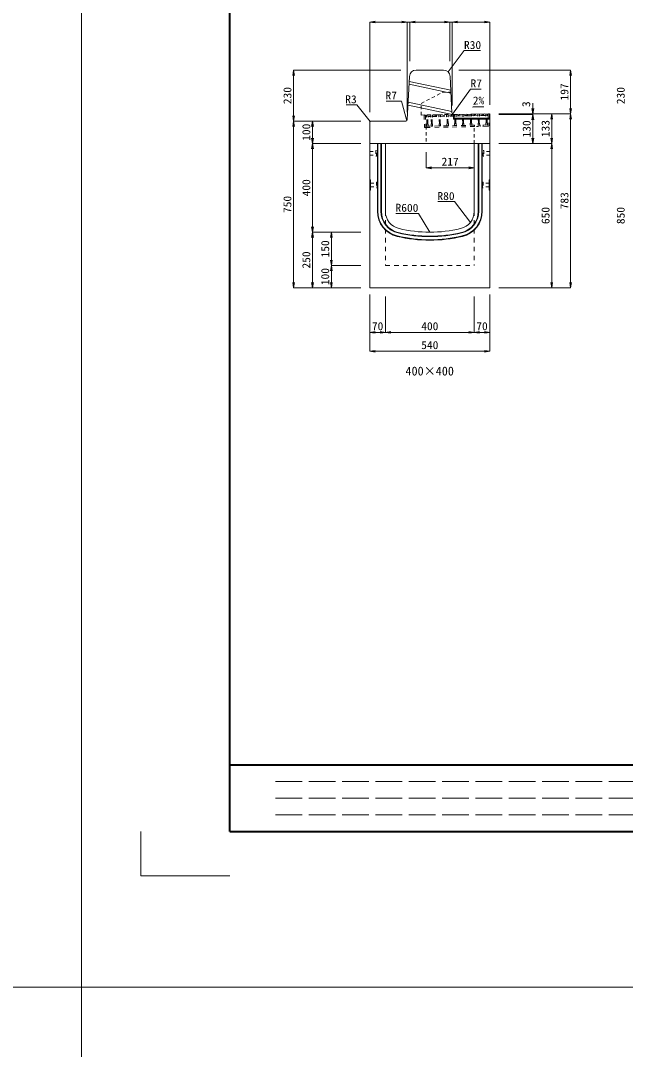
# Model space of a CAD drawing. Units: millimetres at full size. Extents: x -22536 to 51867, y -19720 to 38340.
# Drawn here: x -12676 to -9954, y 30419 to 35051 of the extents above; entities that cross this region are included whole.
import ezdxf
from ezdxf.enums import TextEntityAlignment as Align

# ---------------------------------------------------------------- set-up
doc = ezdxf.new("R2010")
doc.units = ezdxf.units.MM
doc.header["$LTSCALE"] = 20
for name, pattern in [('DASHED', [7.5, 6, -1.5]), ('USER1', [2, 1, -1]), ('USER2', [1.35, 0.75, -0.6]), ('USER3', [1.35, 0.75, -0.6]), ('USER4', [2, 1, -1])]:
    doc.linetypes.add(name, pattern=pattern)
for name, color, linetype, lineweight in [('0_2', 5, 'Continuous', 13), ('Defpoints_3', 1, 'Continuous', 13), ('インサート', 3, 'USER2', 9), ('図枠', 7, 'Continuous', 5), ('寸法引出', 7, 'Continuous', 9), ('寸法線', 7, 'Continuous', 13), ('引出線', 4, 'Continuous', 13), ('本体', 2, 'Continuous', 13), ('目地', 132, 'Continuous', 5), ('ｸﾞﾚｰﾁﾝｸﾞ', 7, 'USER4', 9)]:
    doc.layers.add(name, color=color, linetype=linetype, lineweight=lineweight)
doc.layers.add('文字', color=7, linetype='Continuous')
doc.styles.add('ＭＳ 明朝', font='')
doc.styles.get('ＭＳ 明朝').set_extended_font_data('MS Mincho')

# ---------------------------------------------------------------- blocks, each defined once
blk = doc.blocks.new('open_arrow')
at = {"color": 0, "linetype": 'Continuous', "lineweight": -2}
blk.add_lwpolyline([(7.5, 1.25), (0, 0), (7.5, -1.25)], dxfattribs=at)

msp = doc.modelspace()

# ---------------------------------------------------------------- linework, layer by layer
at = {"layer": '0_2'}
for p, q in [((-12401.66, 38340.08), (-12401.66, 16419.83)), ((-22536.1, 30700), (-3267.22, 30700))]:
    msp.add_line(p, q, dxfattribs=at)
at = {"layer": 'Defpoints_3'}
for p, q in [((-12134.44, 31400), (-12134.44, 31200)), ((-12134.44, 31200), (-11734.44, 31200))]:
    msp.add_line(p, q, dxfattribs=at)
at = {"layer": 'インサート'}
for p, q in [((-11104.44, 34461.66), (-11077.44, 34461.66)), ((-11104.44, 34461.66), (-11104.44, 34444.66)), ((-11074.44, 34465.66), (-11077.44, 34465.66)), ((-11077.44, 34465.66), (-11077.44, 34440.66)), ((-11074.44, 34440.66), (-11074.44, 34465.66)), ((-10594.44, 34465.66), (-10591.44, 34465.66)), ((-10594.44, 34440.66), (-10594.44, 34465.66)), ((-10591.44, 34465.66), (-10591.44, 34440.66)), ((-10564.44, 34461.66), (-10591.44, 34461.66)), ((-10564.44, 34461.66), (-10564.44, 34444.66)), ((-11104.44, 34444.66), (-11077.44, 34444.66)), ((-11077.44, 34440.66), (-11074.44, 34440.66)), ((-10591.44, 34440.66), (-10594.44, 34440.66)), ((-10564.44, 34444.66), (-10591.44, 34444.66)), ((-11071.24, 34323.66), (-11074.24, 34323.66)), ((-11074.24, 34323.66), (-11074.24, 34298.66)), ((-11071.24, 34298.66), (-11071.24, 34323.66)), ((-10597.64, 34323.66), (-10594.64, 34323.66)), ((-10597.64, 34298.66), (-10597.64, 34323.66)), ((-10594.64, 34323.66), (-10594.64, 34298.66)), ((-11101.24, 34319.66), (-11074.24, 34319.66)), ((-11101.24, 34319.66), (-11101.24, 34302.66)), ((-11101.24, 34302.66), (-11074.24, 34302.66)), ((-11074.24, 34298.66), (-11071.24, 34298.66)), ((-10594.64, 34298.66), (-10597.64, 34298.66)), ((-10567.64, 34319.66), (-10594.64, 34319.66)), ((-10567.64, 34302.66), (-10594.64, 34302.66)), ((-10567.64, 34319.66), (-10567.64, 34302.66))]:
    msp.add_line(p, q, dxfattribs=at)
at = {"layer": '図枠', "lineweight": 40}
for p, q in [((-11734.44, 31400), (-11734.44, 36940)), ((-11734.44, 31700), (-3934.44, 31700)), ((-11734.44, 31400), (-3934.44, 31400))]:
    msp.add_line(p, q, dxfattribs=at)
at = {"layer": '図枠', "linetype": 'DASHED', "lineweight": 9}
for p, q in [((-8409.44, 31625), (-11534.44, 31625)), ((-8409.44, 31550), (-11534.44, 31550)), ((-8409.44, 31475), (-11534.44, 31475))]:
    msp.add_line(p, q, dxfattribs=at)
at = {"layer": '寸法引出'}
for p, q in [((-10728.44, 34607.15), (-10724.44, 34611.15)), ((-10728.44, 34607.15), (-10565.15, 34607.15)), ((-10724.44, 34611.15), (-10565.22, 34611.15))]:
    msp.add_line(p, q, dxfattribs=at)
at = {"layer": '寸法線'}
for p, q in [((-11104.44, 35044.19), (-10935.94, 35044.19)), ((-11104.44, 34638.16), (-11104.44, 35044.19)), ((-10983.94, 35044.19), (-10876.44, 35044.19)), ((-10935.94, 34638.16), (-10935.94, 35044.19)), ((-10935.94, 34638.16), (-10935.94, 35044.19)), ((-10924.44, 34868.16), (-10924.44, 35044.19)), ((-10924.44, 35044.19), (-10744.44, 35044.19)), ((-10924.44, 34868.16), (-10924.44, 35044.19)), ((-10792.44, 35044.19), (-10686.44, 35044.19)), ((-10744.44, 34868.16), (-10744.44, 35044.19)), ((-10744.44, 34868.16), (-10744.44, 35044.19)), ((-10734.44, 34668.16), (-10734.44, 35044.19)), ((-10734.44, 35044.19), (-10564.44, 35044.19)), ((-10734.44, 34668.16), (-10734.44, 35044.19)), ((-10564.44, 34671.16), (-10564.44, 35044.19)), ((-11447.38, 34828.16), (-11447.38, 34598.16)), ((-10964.44, 34828.16), (-11447.38, 34828.16)), ((-10704.44, 34828.16), (-10200.66, 34828.16)), ((-10200.66, 34828.16), (-10200.66, 34631.16)), ((-10370.66, 34679.16), (-10370.66, 34580.16)), ((-10524.44, 34631.16), (-10370.66, 34631.16)), ((-10524.44, 34631.16), (-10285.66, 34631.16)), ((-10524.44, 34631.16), (-10200.66, 34631.16)), ((-10524.44, 34631.16), (-10200.66, 34631.16)), ((-10524.44, 34628.16), (-10370.66, 34628.16)), ((-10524.44, 34628.16), (-10370.66, 34628.16)), ((-10370.66, 34628.16), (-10370.66, 34498.16)), ((-10285.66, 34631.16), (-10285.66, 34498.16)), ((-10200.66, 34631.16), (-10200.66, 33848.16)), ((-11144.44, 34598.16), (-11447.38, 34598.16)), ((-11447.38, 33848.16), (-11447.38, 34598.16)), ((-11144.44, 34598.16), (-11447.38, 34598.16)), ((-11362.38, 34598.16), (-11362.38, 34498.16)), ((-11144.44, 34598.16), (-11362.38, 34598.16)), ((-11144.44, 34498.16), (-11362.38, 34498.16)), ((-11362.38, 34498.16), (-11362.38, 34098.16)), ((-11144.44, 34498.16), (-11362.38, 34498.16)), ((-10524.44, 34498.16), (-10370.66, 34498.16)), ((-10524.44, 34498.16), (-10285.66, 34498.16)), ((-10524.44, 34498.16), (-10285.66, 34498.16)), ((-10285.66, 34498.16), (-10285.66, 33848.16)), ((-10851.44, 34458.16), (-10851.44, 34387.94)), ((-10851.44, 34387.94), (-10634.44, 34387.94)), ((-11144.44, 34098.16), (-11362.38, 34098.16)), ((-11362.38, 33848.16), (-11362.38, 34098.16)), ((-11144.44, 34098.16), (-11362.38, 34098.16)), ((-11277.38, 34098.16), (-11277.38, 33948.16)), ((-11144.44, 34098.16), (-11277.38, 34098.16)), ((-11144.44, 33948.16), (-11277.38, 33948.16)), ((-11277.38, 33948.16), (-11277.38, 33848.16)), ((-11144.44, 33948.16), (-11277.38, 33948.16)), ((-11144.44, 33848.16), (-11447.38, 33848.16)), ((-11144.44, 33848.16), (-11362.38, 33848.16)), ((-11144.44, 33848.16), (-11277.38, 33848.16)), ((-11104.44, 33818.16), (-11104.44, 33647.01)), ((-11104.44, 33818.16), (-11104.44, 33562.01)), ((-10564.44, 33818.16), (-10564.44, 33647.01)), ((-10564.44, 33818.16), (-10564.44, 33562.01)), ((-10524.44, 33848.16), (-10285.66, 33848.16)), ((-10524.44, 33848.16), (-10200.66, 33848.16)), ((-11034.44, 33808.16), (-11034.44, 33647.01)), ((-11034.44, 33808.16), (-11034.44, 33647.01)), ((-10634.44, 33808.16), (-10634.44, 33647.01)), ((-10634.44, 33808.16), (-10634.44, 33647.01)), ((-11104.44, 33647.01), (-11034.44, 33647.01)), ((-11034.44, 33647.01), (-10634.44, 33647.01)), ((-10634.44, 33647.01), (-10564.44, 33647.01)), ((-11104.44, 33562.01), (-10564.44, 33562.01))]:
    msp.add_line(p, q, dxfattribs=at)
at = {"layer": '引出線'}
for points in [[(-10752.3, 34819.9), (-10680.54, 34915.75), (-10605.86, 34915.75)], [(-10732.6, 34630.09), (-10651.09, 34742.84), (-10603.16, 34742.84)], [(-11103.56, 34597.29), (-11163.41, 34671.38), (-11211.13, 34671.38)], [(-10937.77, 34600.09), (-10962.2, 34688.5), (-11030.13, 34688.5)], [(-10640.18, 34661.97), (-10591.47, 34662.94), (-10640.22, 34661.96)], [(-10651.68, 34142.59), (-10722.94, 34235.69), (-10797.61, 34235.69)], [(-10834.44, 34098.16), (-10885.8, 34182.91), (-10986.81, 34182.91)]]:
    msp.add_lwpolyline(points, dxfattribs=at)
at = {"layer": '本体', "lineweight": 20}
for p, q in [((-10935.61, 34604.81), (-10925.86, 34799.66)), ((-10895.9, 34828.16), (-10772.98, 34828.16)), ((-10734.78, 34634.93), (-10743.01, 34799.66)), ((-10727.66, 34628.28), (-10564.44, 34631.17)), ((-10564.44, 34631.17), (-10564.44, 34498.16)), ((-11104.44, 34595.16), (-11104.44, 34498.16)), ((-10942.6, 34598.16), (-11101.44, 34598.16)), ((-10564.44, 34498.16), (-11104.44, 34498.16))]:
    msp.add_line(p, q, dxfattribs=at)
at = {"layer": '本体', "lineweight": 9}
for p, q in [((-10739.25, 34724.38), (-10927.64, 34764.07)), ((-10739.92, 34737.81), (-10926.99, 34777.21)), ((-10734.45, 34628.33), (-10932.34, 34670.02)), ((-10735.12, 34641.76), (-10931.69, 34683.16)), ((-11104.44, 34335.66), (-11101.24, 34333.66)), ((-11101.24, 34333.66), (-11101.24, 34288.66)), ((-10564.44, 34335.66), (-10567.64, 34333.66)), ((-10567.64, 34333.66), (-10567.64, 34288.66)), ((-11101.24, 34288.66), (-11104.44, 34286.66)), ((-10567.64, 34288.66), (-10564.44, 34286.66))]:
    msp.add_line(p, q, dxfattribs=at)
at = {"layer": '本体', "linetype": 'USER3', "lineweight": 9}
for p, q in [((-10873.62, 34678.06), (-10776.74, 34728.06)), ((-10776.74, 34728.06), (-10739.43, 34728.06)), ((-10873.62, 34625.71), (-10873.62, 34678.06)), ((-10873.62, 34625.71), (-10727.66, 34628.28)), ((-10851.44, 34575.4), (-10851.44, 34498.16)), ((-10634.44, 34498.16), (-10634.44, 34579.74))]:
    msp.add_line(p, q, dxfattribs=at)
at = {"layer": '本体'}
for p, q in [((-11104.44, 34498.16), (-11104.44, 33848.16)), ((-11034.44, 34498.16), (-11104.44, 34498.16)), ((-11034.44, 34498.16), (-11034.44, 34192.2)), ((-10634.44, 34192.2), (-10634.44, 34498.16)), ((-10564.44, 34498.16), (-10634.44, 34498.16)), ((-10564.44, 33848.16), (-10564.44, 34498.16)), ((-11104.44, 33848.16), (-10564.44, 33848.16))]:
    msp.add_line(p, q, dxfattribs=at)
at = {"layer": '本体', "linetype": 'USER1', "lineweight": 15}
for p, q in [((-11034.44, 34192.2), (-11034.44, 33948.16)), ((-10634.44, 34192.2), (-10634.44, 33948.16)), ((-11034.44, 33948.16), (-10634.44, 33948.16))]:
    msp.add_line(p, q, dxfattribs=at)
at = {"layer": '本体', "lineweight": 20}
for centre, radius, start, end in [((-10895.9, 34798.16), 30, 90, 177.13806), ((-10772.98, 34798.16), 30, 2.86254, 90), ((-10942.6, 34605.16), 7, 270, 357.13806), ((-10727.79, 34635.28), 7, 182.86254, 271.01187), ((-11101.44, 34595.16), 3, 90, 180)]:
    msp.add_arc(centre, radius, start, end, dxfattribs=at)
at = {"layer": '本体'}
for centre, radius, start, end in [((-10954.44, 34192.2), 80, 180, 256.65764), ((-10714.44, 34192.2), 80, 283.34236, 0), ((-10834.44, 34698.16), 600, 256.65764, 283.34236)]:
    msp.add_arc(centre, radius, start, end, dxfattribs=at)
at = {"layer": '目地'}
for p, q in [((-11070.44, 34498.16), (-11070.44, 34192.2)), ((-11068.44, 34498.16), (-11068.44, 34192.2)), ((-11054.44, 34498.16), (-11054.44, 34192.2)), ((-11052.44, 34498.16), (-11052.44, 34192.2)), ((-10616.44, 34192.2), (-10616.44, 34498.16)), ((-10614.44, 34192.2), (-10614.44, 34498.16)), ((-10600.44, 34192.2), (-10600.44, 34498.16)), ((-10598.44, 34192.2), (-10598.44, 34498.16))]:
    msp.add_line(p, q, dxfattribs=at)
for centre, radius, start, end in [((-10954.44, 34192.2), 116, 180, 256.65764), ((-10954.44, 34192.2), 114, 180, 256.65764), ((-10954.44, 34192.2), 100, 180, 256.65764), ((-10954.44, 34192.2), 98, 180, 256.65764), ((-10714.44, 34192.2), 98, 283.34236, 0), ((-10714.44, 34192.2), 100, 283.34236, 0), ((-10714.44, 34192.2), 114, 283.34236, 360), ((-10714.44, 34192.2), 116, 283.34236, 360), ((-10834.44, 34698.16), 620, 256.65764, 283.34236), ((-10834.44, 34698.16), 618, 256.65764, 283.34236), ((-10834.44, 34698.16), 636, 256.65764, 283.34236), ((-10834.44, 34698.16), 634, 256.65764, 283.34236)]:
    msp.add_arc(centre, radius, start, end, dxfattribs=at)
at = {"layer": 'ｸﾞﾚｰﾁﾝｸﾞ'}
for p, q in [((-10853.64, 34625.36), (-10859.64, 34625.24)), ((-10859.64, 34625.24), (-10858.52, 34569.26)), ((-10853.64, 34625.36), (-10852.52, 34569.38)), ((-10849.65, 34625.44), (-10566.7, 34631.1)), ((-10849.65, 34625.44), (-10849.49, 34617.45)), ((-10847.96, 34615.98), (-10849.49, 34617.45)), ((-10847.34, 34584.98), (-10847.96, 34615.98)), ((-10843.96, 34616.06), (-10842.49, 34617.59)), ((-10843.34, 34585.06), (-10843.96, 34616.06)), ((-10842.65, 34625.58), (-10842.49, 34617.59)), ((-10842.51, 34618.59), (-10829.57, 34622)), ((-10842.51, 34618.59), (-10829.51, 34618.85)), ((-10829.65, 34625.84), (-10829.49, 34617.85)), ((-10827.96, 34616.38), (-10829.49, 34617.85)), ((-10827.34, 34585.38), (-10827.96, 34616.38)), ((-10823.96, 34616.46), (-10822.49, 34617.99)), ((-10823.34, 34585.46), (-10823.96, 34616.46)), ((-10822.65, 34625.98), (-10822.49, 34617.99)), ((-10822.51, 34618.99), (-10793.42, 34619.57)), ((-10821.71, 34619), (-10793.56, 34626.57)), ((-10793.86, 34626.56), (-10793.7, 34618.56)), ((-10792.17, 34617.09), (-10793.7, 34618.56)), ((-10791.55, 34586.1), (-10792.17, 34617.09)), ((-10788.17, 34617.17), (-10786.7, 34618.7)), ((-10787.55, 34586.18), (-10788.17, 34617.17)), ((-10786.86, 34626.7), (-10786.7, 34618.7)), ((-10786.72, 34619.7), (-10758.56, 34627.27)), ((-10786.72, 34619.7), (-10758.42, 34620.27)), ((-10758.86, 34627.26), (-10758.7, 34619.26)), ((-10757.17, 34617.79), (-10758.7, 34619.26)), ((-10756.55, 34586.8), (-10757.17, 34617.79)), ((-10753.17, 34617.87), (-10751.7, 34619.4)), ((-10752.55, 34586.88), (-10753.17, 34617.87)), ((-10751.86, 34627.4), (-10751.7, 34619.4)), ((-10751.72, 34620.4), (-10723.57, 34627.97)), ((-10723.43, 34620.97), (-10751.72, 34620.4)), ((-10723.57, 34627.97), (-10723.41, 34619.97)), ((-10721.88, 34618.5), (-10723.41, 34619.97)), ((-10721.26, 34587.5), (-10721.88, 34618.5)), ((-10717.88, 34618.58), (-10716.41, 34620.11)), ((-10717.26, 34587.58), (-10717.88, 34618.58)), ((-10716.57, 34628.11), (-10716.41, 34620.11)), ((-10716.43, 34621.11), (-10688.28, 34628.67)), ((-10716.43, 34621.11), (-10688.14, 34621.67)), ((-10688.58, 34628.67), (-10688.42, 34620.67)), ((-10686.89, 34619.2), (-10688.42, 34620.67)), ((-10686.27, 34588.2), (-10686.89, 34619.2)), ((-10682.89, 34619.28), (-10681.42, 34620.81)), ((-10682.27, 34588.28), (-10682.89, 34619.28)), ((-10681.58, 34628.81), (-10681.42, 34620.81)), ((-10681.44, 34621.81), (-10653.28, 34629.37)), ((-10653.14, 34622.37), (-10681.44, 34621.81)), ((-10653.28, 34629.37), (-10653.12, 34621.37)), ((-10651.6, 34619.9), (-10653.12, 34621.37)), ((-10650.98, 34588.91), (-10651.6, 34619.9)), ((-10647.6, 34619.98), (-10646.13, 34621.51)), ((-10646.98, 34588.99), (-10647.6, 34619.98)), ((-10646.29, 34629.51), (-10646.13, 34621.51)), ((-10646.15, 34622.51), (-10617.99, 34630.08)), ((-10617.85, 34623.08), (-10646.15, 34622.51)), ((-10617.99, 34630.08), (-10617.83, 34622.08)), ((-10616.3, 34620.61), (-10617.83, 34622.08)), ((-10615.68, 34589.62), (-10616.3, 34620.61)), ((-10612.3, 34620.69), (-10610.83, 34622.22)), ((-10611.68, 34589.7), (-10612.3, 34620.69)), ((-10610.99, 34630.22), (-10610.83, 34622.22)), ((-10610.85, 34623.22), (-10582.7, 34630.78)), ((-10582.56, 34623.78), (-10610.85, 34623.22)), ((-10582.7, 34630.78), (-10582.54, 34622.78)), ((-10581.01, 34621.31), (-10582.54, 34622.78)), ((-10580.39, 34590.32), (-10581.01, 34621.31)), ((-10577.01, 34621.39), (-10575.54, 34622.92)), ((-10576.39, 34590.4), (-10577.01, 34621.39)), ((-10575.7, 34630.92), (-10575.54, 34622.92)), ((-10572.7, 34630.98), (-10571.78, 34584.99)), ((-10566.7, 34631.1), (-10565.78, 34585.11)), ((-10852.52, 34569.38), (-10858.52, 34569.26)), ((-10852.64, 34575.37), (-10619.49, 34580.04)), ((-10852.52, 34569.38), (-10624.57, 34573.93)), ((-10847.34, 34584.98), (-10848.81, 34583.45)), ((-10848.81, 34583.45), (-10848.65, 34575.45)), ((-10848.65, 34575.45), (-10841.65, 34575.59)), ((-10843.34, 34585.06), (-10841.81, 34583.59)), ((-10841.81, 34583.59), (-10841.65, 34575.59)), ((-10827.34, 34585.38), (-10828.81, 34583.85)), ((-10828.81, 34583.85), (-10828.65, 34575.85)), ((-10828.65, 34575.85), (-10821.65, 34575.99)), ((-10823.34, 34585.46), (-10821.81, 34583.99)), ((-10821.81, 34583.99), (-10821.65, 34575.99)), ((-10791.55, 34586.1), (-10793.02, 34584.57)), ((-10793.02, 34584.57), (-10792.86, 34576.57)), ((-10792.86, 34576.57), (-10785.86, 34576.71)), ((-10787.55, 34586.18), (-10786.02, 34584.71)), ((-10786.02, 34584.71), (-10785.86, 34576.71)), ((-10756.55, 34586.8), (-10758.02, 34585.27)), ((-10758.02, 34585.27), (-10757.86, 34577.27)), ((-10750.87, 34577.41), (-10757.86, 34577.27)), ((-10752.55, 34586.88), (-10751.03, 34585.41)), ((-10751.03, 34585.41), (-10750.87, 34577.41)), ((-10721.26, 34587.5), (-10722.73, 34585.97)), ((-10722.73, 34585.97), (-10722.57, 34577.98)), ((-10722.57, 34577.98), (-10715.57, 34578.12)), ((-10717.26, 34587.58), (-10715.73, 34586.11)), ((-10715.73, 34586.11), (-10715.57, 34578.12)), ((-10686.27, 34588.2), (-10687.74, 34586.67)), ((-10687.74, 34586.67), (-10687.58, 34578.68)), ((-10680.58, 34578.82), (-10687.58, 34578.68)), ((-10682.27, 34588.28), (-10680.74, 34586.81)), ((-10680.74, 34586.81), (-10680.58, 34578.82)), ((-10650.98, 34588.91), (-10652.45, 34587.38)), ((-10652.45, 34587.38), (-10652.29, 34579.38)), ((-10645.29, 34579.52), (-10652.29, 34579.38)), ((-10646.98, 34588.99), (-10645.45, 34587.52)), ((-10645.45, 34587.52), (-10645.29, 34579.52)), ((-10633.69, 34579.75), (-10633.57, 34573.75)), ((-10575.58, 34574.91), (-10624.57, 34573.93)), ((-10575.7, 34580.91), (-10618.69, 34580.05)), ((-10615.68, 34589.62), (-10617.15, 34588.09)), ((-10617.15, 34588.09), (-10616.99, 34580.09)), ((-10610.11, 34580.04), (-10617.1, 34579.76)), ((-10611.68, 34589.7), (-10610.15, 34588.23)), ((-10610.15, 34588.23), (-10609.99, 34580.23)), ((-10607.19, 34580.28), (-10607.07, 34574.28)), ((-10594.2, 34580.54), (-10594.08, 34574.54)), ((-10580.39, 34590.32), (-10581.86, 34588.79)), ((-10581.86, 34588.79), (-10581.7, 34580.79)), ((-10574.7, 34580.93), (-10581.7, 34580.79)), ((-10576.39, 34590.4), (-10574.86, 34588.93)), ((-10574.86, 34588.93), (-10574.7, 34580.93))]:
    msp.add_line(p, q, dxfattribs=at)
at = {"layer": 'ｸﾞﾚｰﾁﾝｸﾞ', "linetype": 'Continuous', "lineweight": 20}
for p, q in [((-10728.44, 34628.27), (-10728.44, 34607.15)), ((-10724.44, 34628.34), (-10724.44, 34611.15))]:
    msp.add_line(p, q, dxfattribs=at)
at = {"layer": 'ｸﾞﾚｰﾁﾝｸﾞ'}
for radius, start, end in [(4, 271.14586, 1.14572), (10, 271.14571, 1.14575)]:
    msp.add_arc((-10575.78, 34584.91), radius, start, end, dxfattribs=at)

# ---------------------------------------------------------------- block references
at = {"layer": '寸法線', "xscale": 3.2, "yscale": 3.2}
for p in [(-11104.44, 35044.19), (-10924.44, 35044.19), (-10924.44, 35044.19), (-10734.44, 35044.19), (-10734.44, 35044.19), (-10851.44, 34387.94), (-11104.44, 33647.01), (-11034.44, 33647.01), (-10634.44, 33647.01), (-11104.44, 33562.01)]:
    msp.add_blockref('open_arrow', p, dxfattribs=at)
for p, rotation in [((-10935.94, 35044.19), 180), ((-10935.94, 35044.19), 180), ((-10744.44, 35044.19), 180), ((-10744.44, 35044.19), 180), ((-10564.44, 35044.19), 180), ((-11447.38, 34828.16), 270), ((-10200.66, 34828.16), 270), ((-10370.66, 34631.16), 90), ((-10200.66, 34631.16), 90), ((-11447.38, 34598.16), 90), ((-10370.66, 34628.16), 270), ((-10370.66, 34628.16), 270), ((-10285.66, 34631.16), 270), ((-10200.66, 34631.16), 270), ((-11447.38, 34598.16), 270), ((-11362.38, 34598.16), 270), ((-11362.38, 34498.16), 90), ((-10370.66, 34498.16), 90), ((-10285.66, 34498.16), 90), ((-11362.38, 34498.16), 270), ((-10285.66, 34498.16), 270), ((-10634.44, 34387.94), 180), ((-11362.38, 34098.16), 90), ((-11362.38, 34098.16), 270), ((-11277.38, 34098.16), 270), ((-11277.38, 33948.16), 90), ((-11277.38, 33948.16), 270), ((-11447.38, 33848.16), 90), ((-11362.38, 33848.16), 90), ((-11277.38, 33848.16), 90), ((-10285.66, 33848.16), 90), ((-10200.66, 33848.16), 90), ((-11034.44, 33647.01), 180), ((-10634.44, 33647.01), 180), ((-10564.44, 33647.01), 180), ((-10564.44, 33562.01), 180)]:
    msp.add_blockref('open_arrow', p, dxfattribs=dict(at, rotation=rotation))
at = {"layer": '引出線'}
for p, xscale, yscale, rotation in [((-10752.3, 34819.9), 0.16, 0.16, 53.2), ((-10640.18, 34661.97), 0.16, 0.16, 1.1), ((-10937.77, 34600.09), 0.16, 0.16, 105.4), ((-10732.6, 34630.09), 0.16, 0.16, 54.1), ((-11103.56, 34597.29), 0.16, 0.16, 128.9), ((-10651.68, 34142.59), 0.133, 0.133, 127.4), ((-10834.44, 34098.16), 0.133, 0.133, 121.2)]:
    msp.add_blockref('open_arrow', p, dxfattribs=dict(at, xscale=xscale, yscale=yscale, rotation=rotation))

# ---------------------------------------------------------------- texts
at = {"layer": '寸法線', "style": 'ＭＳ 明朝', "width": 1.05}
for s, p in [('230', (-11475.38, 34713.16)), ('197', (-10228.66, 34729.66)), ('230', (-9975.38, 34713.16)), ('3', (-10400.66, 34674.5)), ('130', (-10398.66, 34563.16)), ('133', (-10313.66, 34564.66)), ('100', (-11390.38, 34548.16)), ('400', (-11390.38, 34298.16)), ('783', (-10228.66, 34239.66)), ('750', (-11475.38, 34223.16)), ('650', (-10313.66, 34173.16)), ('850', (-9975.38, 34173.16)), ('150', (-11305.38, 34023.16)), ('250', (-11390.38, 33973.16)), ('100', (-11305.38, 33898.16))]:
    msp.add_text(s, height=36.03, rotation=90, dxfattribs=at).set_placement(p, align=Align.MIDDLE_CENTER)
for s, p in [('217', (-10742.94, 34415.94)), ('70', (-11069.44, 33675.01)), ('400', (-10834.44, 33675.01)), ('70', (-10599.44, 33675.01)), ('540', (-10834.44, 33590.01))]:
    msp.add_text(s, height=36.03, dxfattribs=at).set_placement(p, align=Align.MIDDLE_CENTER)
at = {"layer": '引出線', "style": 'ＭＳ 明朝', "width": 1.05}
for s, p in [('R30', (-10680.54, 34958.95)), ('R7', (-10651.09, 34786.04))]:
    msp.add_text(s, height=36.03, dxfattribs=at).set_placement(p, align=Align.TOP_LEFT)
for s, p in [('R3', (-11163.41, 34714.58)), ('R7', (-10982.2, 34731.7)), ('R80', (-10722.94, 34278.89)), ('R600', (-10885.8, 34226.11))]:
    msp.add_text(s, height=36.03, dxfattribs=at).set_placement(p, align=Align.TOP_RIGHT)
msp.add_text('2%', height=36.03, rotation=1.146, dxfattribs=at).set_placement((-10641.15, 34708.86), align=Align.TOP_LEFT)
at = {"layer": '文字', "style": 'ＭＳ 明朝'}
msp.add_text('400×400', height=40.03, dxfattribs=at).set_placement((-10834.92, 33473.19), align=Align.MIDDLE_CENTER)

doc.saveas('drawing.dxf')
